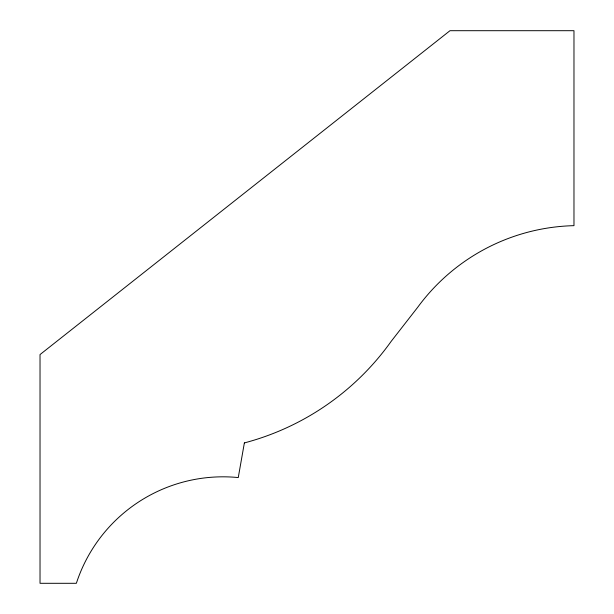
<?xml version="1.0" encoding="UTF-8"?>
<svg xmlns="http://www.w3.org/2000/svg" width="614" height="614" viewBox="0 0 614 614"><rect width="100%" height="100%" fill="white"/><g stroke="black" fill="none" stroke-linecap="round" stroke-linejoin="round"><path stroke-width="0.92" d="M244.372 442.917L238.263 477.569A154.291 154.291 0 0 0 76.359 583.3L40.025 583.3L40.025 354.57L449.985 30.7L573.975 30.7L573.975 225.66A199.604 199.604 0 0 0 417.627 307.391L391.156 341.376A262.638 262.638 0 0 1 244.372 442.917"/></g></svg>
